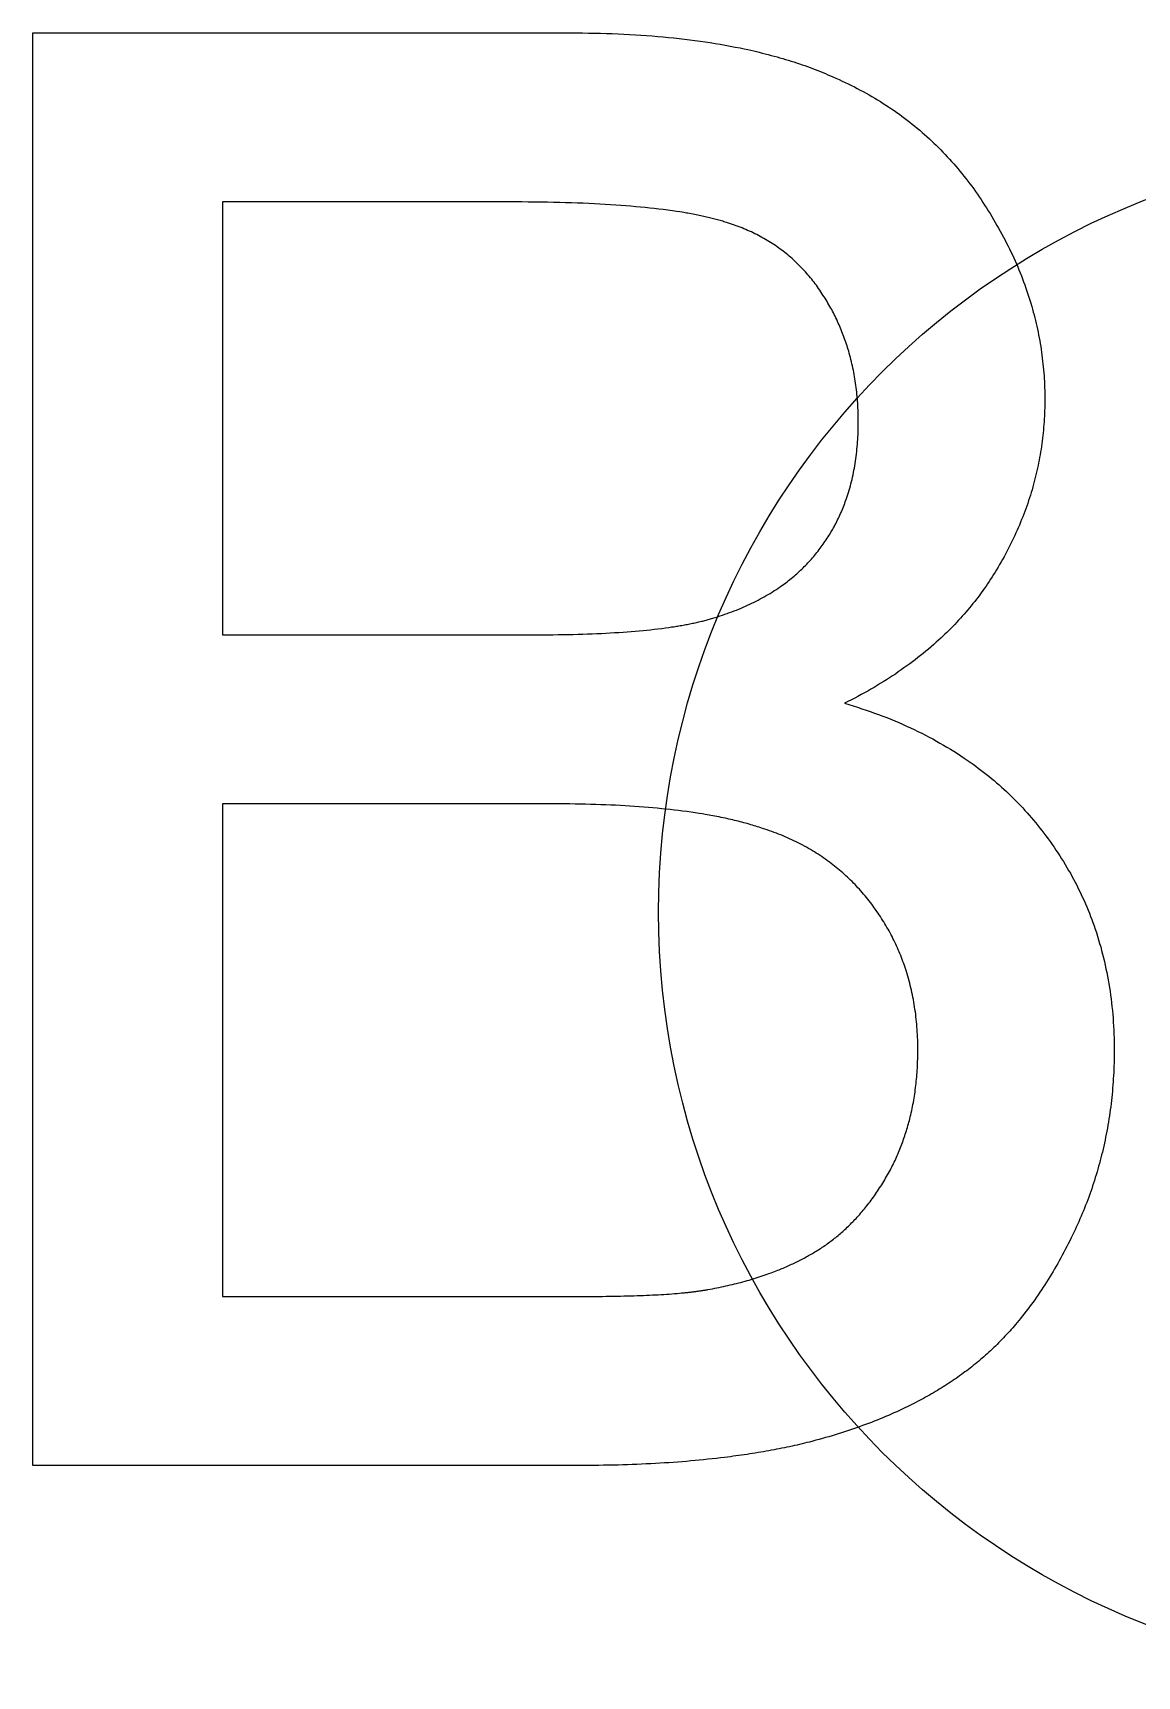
# Model space of a CAD drawing. Extents: x -140 to 139, y -60 to 60.
# Drawn here: x -29.411 to -27.098, y 32.4 to 35.841 of the extents above; entities that cross this region are included whole.
import ezdxf

# ---------------------------------------------------------------- set-up
doc = ezdxf.new("R2010")
doc.units = 0
doc.layers.add('CUT', color=1, linetype='Continuous')
doc.layers.add('ENGRAVE', color=5, linetype='Continuous')

msp = doc.modelspace()

# ---------------------------------------------------------------- linework, layer by layer
at = {"layer": 'CUT', "color": 1}
msp.add_circle((-26.5, 34), 1.6, dxfattribs=at)
at = {"layer": 'ENGRAVE', "color": 5}
for points in [[(-29.411, 32.8411), (-29.411, 35.8411)], [(-29.411, 35.8411), (-28.2855, 35.8411)], [(-28.2855, 35.8411), (-28.2726, 35.841), (-28.2598, 35.8409), (-28.2471, 35.8407), (-28.2344, 35.8405), (-28.2219, 35.8403), (-28.2095, 35.8399), (-28.1971, 35.8395), (-28.1849, 35.839), (-28.1728, 35.8384), (-28.1608, 35.8378), (-28.1488, 35.8371), (-28.137, 35.8364), (-28.1252, 35.8355), (-28.1136, 35.8347), (-28.102, 35.8337), (-28.0906, 35.8327), (-28.0793, 35.8316), (-28.068, 35.8305), (-28.0569, 35.8293), (-28.0458, 35.828), (-28.0348, 35.8266), (-28.0239, 35.8252), (-28.0131, 35.8237), (-28.0025, 35.8222), (-27.9921, 35.8207), (-27.9818, 35.819), (-27.9714, 35.8173), (-27.9608, 35.8154), (-27.9501, 35.8134), (-27.9395, 35.8114), (-27.9295, 35.8094), (-27.9207, 35.8076), (-27.9132, 35.806), (-27.9067, 35.8045), (-27.9008, 35.8032), (-27.8951, 35.8018), (-27.8891, 35.8004), (-27.8829, 35.7989), (-27.8765, 35.7973), (-27.8702, 35.7956), (-27.864, 35.794), (-27.8579, 35.7924), (-27.8519, 35.7907), (-27.846, 35.789), (-27.84, 35.7873), (-27.8341, 35.7855), (-27.8283, 35.7837), (-27.8224, 35.7819), (-27.8166, 35.7801), (-27.8109, 35.7782), (-27.8052, 35.7763), (-27.7996, 35.7744), (-27.7939, 35.7724), (-27.7884, 35.7704), (-27.7829, 35.7684), (-27.7774, 35.7663), (-27.7719, 35.7643), (-27.7665, 35.7622), (-27.7611, 35.7601), (-27.7558, 35.7579), (-27.7506, 35.7557), (-27.7454, 35.7535), (-27.7402, 35.7512), (-27.735, 35.749)], [(-27.735, 35.749), (-27.7285, 35.7461), (-27.722, 35.7432), (-27.7155, 35.7402), (-27.709, 35.7372), (-27.7026, 35.7342), (-27.6963, 35.7311), (-27.69, 35.7279), (-27.6838, 35.7247), (-27.6776, 35.7214), (-27.6715, 35.7181), (-27.6654, 35.7147), (-27.6593, 35.7113), (-27.6533, 35.7079), (-27.6473, 35.7043), (-27.6414, 35.7008), (-27.6355, 35.6972), (-27.6297, 35.6935), (-27.6239, 35.6898), (-27.6182, 35.686), (-27.6125, 35.6822), (-27.6069, 35.6784), (-27.6013, 35.6744), (-27.5957, 35.6705), (-27.5902, 35.6665), (-27.5847, 35.6624), (-27.5793, 35.6583), (-27.574, 35.6541), (-27.5686, 35.6499), (-27.5633, 35.6457), (-27.5581, 35.6413), (-27.5529, 35.637), (-27.5478, 35.6326), (-27.5428, 35.6282), (-27.5378, 35.6238), (-27.5329, 35.6193), (-27.5281, 35.6148), (-27.5232, 35.6102), (-27.5185, 35.6056), (-27.5137, 35.6009), (-27.509, 35.5962), (-27.5044, 35.5914), (-27.4998, 35.5866), (-27.4952, 35.5818), (-27.4907, 35.5769), (-27.4862, 35.5719), (-27.4818, 35.5669), (-27.4774, 35.5619), (-27.4731, 35.5568), (-27.4688, 35.5516), (-27.4645, 35.5464), (-27.4603, 35.5412), (-27.4561, 35.5359), (-27.452, 35.5305), (-27.4479, 35.5251), (-27.4439, 35.5197), (-27.4399, 35.5142), (-27.436, 35.5087), (-27.4321, 35.5031), (-27.4282, 35.4975), (-27.4244, 35.4918), (-27.4207, 35.4861), (-27.417, 35.4803), (-27.4133, 35.4745), (-27.4096, 35.4686)], [(-28.4144, 35.487), (-29.014, 35.487)], [(-29.014, 35.487), (-29.014, 34.5805)], [(-27.958, 35.4441), (-27.9606, 35.4449), (-27.9632, 35.4457), (-27.9657, 35.4465), (-27.9684, 35.4472), (-27.971, 35.448), (-27.9737, 35.4488), (-27.9764, 35.4496), (-27.9792, 35.4503), (-27.982, 35.4511), (-27.9848, 35.4518), (-27.9877, 35.4525), (-27.9906, 35.4532), (-27.9935, 35.454), (-27.9965, 35.4547), (-27.9995, 35.4554), (-28.0025, 35.4561), (-28.0056, 35.4567), (-28.0087, 35.4574), (-28.0119, 35.4581), (-28.015, 35.4587), (-28.0182, 35.4594), (-28.0213, 35.46), (-28.0246, 35.4607), (-28.028, 35.4613), (-28.0316, 35.462), (-28.0352, 35.4626), (-28.0385, 35.4632), (-28.0416, 35.4638), (-28.0442, 35.4642), (-28.047, 35.4647), (-28.0506, 35.4653), (-28.0557, 35.4661), (-28.0627, 35.4671), (-28.0712, 35.4684), (-28.0807, 35.4697), (-28.0904, 35.471), (-28.0999, 35.4722), (-28.1092, 35.4733), (-28.1185, 35.4743), (-28.128, 35.4753), (-28.1377, 35.4762), (-28.1477, 35.4771), (-28.158, 35.478), (-28.1685, 35.4789), (-28.1791, 35.4797), (-28.1898, 35.4804), (-28.2007, 35.4811), (-28.2118, 35.4818), (-28.2231, 35.4824), (-28.2346, 35.483), (-28.2463, 35.4836), (-28.2581, 35.4841), (-28.2702, 35.4846), (-28.2824, 35.485), (-28.2948, 35.4854), (-28.3073, 35.4857), (-28.3201, 35.486), (-28.333, 35.4863), (-28.3461, 35.4865), (-28.3594, 35.4867), (-28.373, 35.4868), (-28.3867, 35.4869), (-28.4005, 35.487), (-28.4144, 35.487)], [(-27.7534, 35.2885), (-27.7557, 35.292), (-27.7579, 35.2955), (-27.7602, 35.299), (-27.7625, 35.3024), (-27.7648, 35.3058), (-27.7672, 35.3091), (-27.7696, 35.3124), (-27.772, 35.3157), (-27.7744, 35.3189), (-27.7769, 35.3221), (-27.7794, 35.3252), (-27.782, 35.3284), (-27.7845, 35.3315), (-27.7871, 35.3345), (-27.7898, 35.3375), (-27.7924, 35.3405), (-27.7951, 35.3435), (-27.7978, 35.3464), (-27.8006, 35.3493), (-27.8033, 35.3521), (-27.8061, 35.3549), (-27.809, 35.3577), (-27.8118, 35.3605), (-27.8147, 35.3632), (-27.8176, 35.3658), (-27.8206, 35.3685), (-27.8236, 35.3711), (-27.8266, 35.3736), (-27.8296, 35.3762), (-27.8326, 35.3787), (-27.8357, 35.3811), (-27.8389, 35.3836), (-27.8421, 35.386), (-27.8454, 35.3884), (-27.8487, 35.3908), (-27.852, 35.3932), (-27.8554, 35.3955), (-27.8588, 35.3978), (-27.8623, 35.4001), (-27.8657, 35.4023), (-27.8692, 35.4044), (-27.8727, 35.4065), (-27.8763, 35.4086), (-27.8799, 35.4107), (-27.8835, 35.4127), (-27.8871, 35.4147), (-27.8908, 35.4167), (-27.8945, 35.4186), (-27.8983, 35.4204), (-27.902, 35.4223), (-27.9058, 35.4241), (-27.9097, 35.4258), (-27.9135, 35.4275), (-27.9174, 35.4292), (-27.9213, 35.4309), (-27.9253, 35.4325), (-27.9293, 35.4341), (-27.9333, 35.4356), (-27.9373, 35.4371), (-27.9414, 35.4386), (-27.9455, 35.44), (-27.9497, 35.4414), (-27.9539, 35.4427), (-27.958, 35.4441)], [(-27.4096, 35.4686), (-27.4058, 35.4625), (-27.4021, 35.4564), (-27.3984, 35.4503), (-27.3947, 35.4441), (-27.3912, 35.438), (-27.3877, 35.4318), (-27.3842, 35.4257), (-27.3808, 35.4195), (-27.3775, 35.4133), (-27.3743, 35.4071), (-27.3711, 35.4009), (-27.368, 35.3947), (-27.3649, 35.3885), (-27.3619, 35.3823), (-27.3589, 35.376), (-27.3561, 35.3698), (-27.3532, 35.3635), (-27.3505, 35.3572), (-27.3478, 35.351), (-27.3452, 35.3447), (-27.3426, 35.3384), (-27.3401, 35.3321), (-27.3376, 35.3257), (-27.3353, 35.3194), (-27.3329, 35.3131), (-27.3307, 35.3068), (-27.3285, 35.3004), (-27.3264, 35.294), (-27.3243, 35.2876), (-27.3222, 35.2811), (-27.3203, 35.2747), (-27.3184, 35.2684), (-27.3167, 35.2623), (-27.3151, 35.2564), (-27.3135, 35.2505), (-27.312, 35.2446), (-27.3105, 35.2386), (-27.3091, 35.2326), (-27.3077, 35.2266), (-27.3064, 35.2205), (-27.3051, 35.2145), (-27.3039, 35.2085), (-27.3028, 35.2024), (-27.3017, 35.1964), (-27.3006, 35.1903), (-27.2996, 35.1843), (-27.2987, 35.1782), (-27.2978, 35.1721), (-27.297, 35.166), (-27.2962, 35.1599), (-27.2955, 35.1538), (-27.2948, 35.1477), (-27.2942, 35.1416), (-27.2936, 35.1355), (-27.2931, 35.1293), (-27.2926, 35.1232), (-27.2922, 35.117), (-27.2919, 35.1108), (-27.2916, 35.1047), (-27.2914, 35.0985), (-27.2912, 35.0923), (-27.2911, 35.0861), (-27.291, 35.0799), (-27.2909, 35.0737)], [(-27.6818, 35.0266), (-27.6818, 35.0315), (-27.6819, 35.0364), (-27.682, 35.0413), (-27.6821, 35.0462), (-27.6823, 35.051), (-27.6825, 35.0558), (-27.6827, 35.0606), (-27.683, 35.0654), (-27.6834, 35.0702), (-27.6837, 35.0749), (-27.6842, 35.0796), (-27.6846, 35.0843), (-27.6851, 35.089), (-27.6856, 35.0937), (-27.6862, 35.0983), (-27.6868, 35.1029), (-27.6874, 35.1075), (-27.6881, 35.1121), (-27.6888, 35.1167), (-27.6896, 35.1212), (-27.6904, 35.1258), (-27.6912, 35.1303), (-27.6921, 35.1347), (-27.693, 35.1392), (-27.694, 35.1436), (-27.695, 35.148), (-27.696, 35.1524), (-27.6971, 35.1568), (-27.6982, 35.1613), (-27.6994, 35.1657), (-27.7006, 35.17), (-27.7018, 35.1742), (-27.7029, 35.1781), (-27.7041, 35.1819), (-27.7053, 35.1856), (-27.7065, 35.1893), (-27.7077, 35.1931), (-27.709, 35.1968), (-27.7103, 35.2006), (-27.7117, 35.2043), (-27.7131, 35.208), (-27.7145, 35.2117), (-27.7159, 35.2153), (-27.7174, 35.219), (-27.7189, 35.2226), (-27.7204, 35.2262), (-27.722, 35.2298), (-27.7236, 35.2334), (-27.7252, 35.237), (-27.7269, 35.2405), (-27.7286, 35.244), (-27.7303, 35.2476), (-27.7321, 35.2511), (-27.7339, 35.2546), (-27.7357, 35.258), (-27.7375, 35.2615), (-27.7394, 35.2649), (-27.7413, 35.2683), (-27.7432, 35.2718), (-27.7452, 35.2751), (-27.7472, 35.2785), (-27.7493, 35.2819), (-27.7513, 35.2852), (-27.7534, 35.2885)], [(-27.2909, 35.0737), (-27.291, 35.0678), (-27.2911, 35.0619), (-27.2912, 35.056), (-27.2913, 35.0501), (-27.2915, 35.0443), (-27.2918, 35.0384), (-27.2921, 35.0326), (-27.2925, 35.0268), (-27.2929, 35.021), (-27.2934, 35.0152), (-27.2939, 35.0094), (-27.2945, 35.0036), (-27.2951, 34.9978), (-27.2957, 34.9921), (-27.2965, 34.9863), (-27.2972, 34.9806), (-27.298, 34.9748), (-27.2989, 34.9691), (-27.2998, 34.9634), (-27.3008, 34.9577), (-27.3018, 34.952), (-27.3028, 34.9464), (-27.3039, 34.9407), (-27.3051, 34.935), (-27.3063, 34.9294), (-27.3075, 34.9237), (-27.3089, 34.9181), (-27.3102, 34.9125), (-27.3116, 34.9069), (-27.313, 34.9014), (-27.3145, 34.8958), (-27.3161, 34.8902), (-27.3177, 34.8845), (-27.3194, 34.8787), (-27.3212, 34.873), (-27.323, 34.8672), (-27.3249, 34.8615), (-27.3268, 34.8558), (-27.3288, 34.8501), (-27.3308, 34.8444), (-27.3329, 34.8387), (-27.335, 34.8331), (-27.3372, 34.8274), (-27.3395, 34.8218), (-27.3418, 34.8162), (-27.3441, 34.8105), (-27.3465, 34.8049), (-27.3489, 34.7994), (-27.3514, 34.7938), (-27.354, 34.7882), (-27.3566, 34.7827), (-27.3593, 34.7771), (-27.362, 34.7716), (-27.3647, 34.7661), (-27.3676, 34.7605), (-27.3704, 34.755), (-27.3733, 34.7496), (-27.3763, 34.7441), (-27.3793, 34.7386), (-27.3824, 34.7332), (-27.3856, 34.7277), (-27.3888, 34.7223), (-27.392, 34.7169), (-27.3953, 34.7115)], [(-27.7596, 34.7647), (-27.7574, 34.7676), (-27.7552, 34.7706), (-27.7531, 34.7736), (-27.751, 34.7766), (-27.7489, 34.7797), (-27.7469, 34.7827), (-27.7449, 34.7858), (-27.743, 34.789), (-27.741, 34.7921), (-27.7391, 34.7952), (-27.7372, 34.7984), (-27.7354, 34.8016), (-27.7336, 34.8048), (-27.7318, 34.8081), (-27.7301, 34.8113), (-27.7284, 34.8146), (-27.7267, 34.8179), (-27.725, 34.8212), (-27.7234, 34.8246), (-27.7218, 34.8279), (-27.7202, 34.8313), (-27.7187, 34.8347), (-27.7172, 34.8381), (-27.7157, 34.8416), (-27.7143, 34.8451), (-27.7129, 34.8486), (-27.7115, 34.8521), (-27.7102, 34.8556), (-27.7089, 34.859), (-27.7077, 34.8625), (-27.7064, 34.8661), (-27.7051, 34.87), (-27.7038, 34.8742), (-27.7024, 34.8786), (-27.701, 34.8832), (-27.6996, 34.8878), (-27.6984, 34.8924), (-27.6972, 34.897), (-27.696, 34.9015), (-27.6949, 34.9061), (-27.6938, 34.9108), (-27.6928, 34.9155), (-27.6918, 34.9202), (-27.6909, 34.925), (-27.69, 34.9298), (-27.6892, 34.9346), (-27.6884, 34.9394), (-27.6876, 34.9443), (-27.6869, 34.9492), (-27.6863, 34.9541), (-27.6856, 34.9591), (-27.6851, 34.9641), (-27.6845, 34.9692), (-27.6841, 34.9742), (-27.6836, 34.9793), (-27.6832, 34.9845), (-27.6829, 34.9896), (-27.6826, 34.9948), (-27.6823, 35), (-27.6822, 35.0053), (-27.682, 35.0106), (-27.6819, 35.0159), (-27.6818, 35.0212), (-27.6818, 35.0266)], [(-27.9867, 34.6153), (-27.9815, 34.6169), (-27.9764, 34.6185), (-27.9713, 34.6201), (-27.9662, 34.6218), (-27.9612, 34.6235), (-27.9562, 34.6252), (-27.9513, 34.627), (-27.9464, 34.6288), (-27.9416, 34.6306), (-27.9368, 34.6325), (-27.9321, 34.6344), (-27.9274, 34.6364), (-27.9227, 34.6384), (-27.9181, 34.6404), (-27.9136, 34.6425), (-27.9091, 34.6446), (-27.9046, 34.6467), (-27.9002, 34.6489), (-27.8958, 34.6511), (-27.8914, 34.6533), (-27.8871, 34.6556), (-27.8829, 34.6579), (-27.8787, 34.6602), (-27.8745, 34.6626), (-27.8705, 34.665), (-27.8664, 34.6674), (-27.8624, 34.6699), (-27.8584, 34.6724), (-27.8543, 34.6751), (-27.8503, 34.6777), (-27.8465, 34.6803), (-27.8429, 34.6828), (-27.8396, 34.6852), (-27.8366, 34.6874), (-27.8337, 34.6896), (-27.8308, 34.6918), (-27.8279, 34.694), (-27.825, 34.6963), (-27.8221, 34.6987), (-27.8192, 34.7011), (-27.8163, 34.7034), (-27.8135, 34.7059), (-27.8108, 34.7083), (-27.8081, 34.7107), (-27.8054, 34.7132), (-27.8027, 34.7157), (-27.8, 34.7182), (-27.7974, 34.7208), (-27.7948, 34.7233), (-27.7922, 34.7259), (-27.7897, 34.7285), (-27.7872, 34.7312), (-27.7848, 34.7338), (-27.7823, 34.7365), (-27.7799, 34.7392), (-27.7775, 34.742), (-27.7752, 34.7447), (-27.7728, 34.7475), (-27.7706, 34.7503), (-27.7683, 34.7531), (-27.7661, 34.756), (-27.7639, 34.7589), (-27.7617, 34.7618), (-27.7596, 34.7647)], [(-27.3953, 34.7115), (-27.3983, 34.7066), (-27.4014, 34.7018), (-27.4045, 34.697), (-27.4076, 34.6922), (-27.4108, 34.6874), (-27.414, 34.6827), (-27.4173, 34.678), (-27.4206, 34.6734), (-27.424, 34.6687), (-27.4274, 34.6641), (-27.4309, 34.6595), (-27.4344, 34.655), (-27.4379, 34.6504), (-27.4415, 34.6459), (-27.4451, 34.6414), (-27.4488, 34.637), (-27.4525, 34.6326), (-27.4562, 34.6282), (-27.46, 34.6238), (-27.4639, 34.6194), (-27.4678, 34.6151), (-27.4717, 34.6109), (-27.4757, 34.6066), (-27.4797, 34.6023), (-27.4838, 34.5981), (-27.4879, 34.5939), (-27.4921, 34.5897), (-27.4962, 34.5857), (-27.5003, 34.5817), (-27.5045, 34.5777), (-27.5088, 34.5736), (-27.5134, 34.5694), (-27.5184, 34.5649), (-27.5237, 34.5603), (-27.5291, 34.5555), (-27.5347, 34.5508), (-27.5402, 34.5462), (-27.5457, 34.5416), (-27.5512, 34.5372), (-27.5568, 34.5328), (-27.5625, 34.5284), (-27.5683, 34.524), (-27.5741, 34.5197), (-27.58, 34.5153), (-27.586, 34.5111), (-27.592, 34.5069), (-27.598, 34.5027), (-27.6041, 34.4985), (-27.6103, 34.4944), (-27.6166, 34.4903), (-27.6229, 34.4863), (-27.6293, 34.4823), (-27.6357, 34.4783), (-27.6422, 34.4744), (-27.6487, 34.4705), (-27.6553, 34.4667), (-27.662, 34.4629), (-27.6687, 34.4591), (-27.6755, 34.4554), (-27.6824, 34.4517), (-27.6893, 34.448), (-27.6963, 34.4444), (-27.7034, 34.4408), (-27.7104, 34.4372)], [(-28.3653, 34.5805), (-28.3541, 34.5805), (-28.343, 34.5806), (-28.3319, 34.5806), (-28.321, 34.5807), (-28.3102, 34.5809), (-28.2996, 34.5811), (-28.2892, 34.5813), (-28.2789, 34.5815), (-28.2687, 34.5818), (-28.2587, 34.5821), (-28.2488, 34.5824), (-28.239, 34.5828), (-28.2294, 34.5832), (-28.2199, 34.5836), (-28.2106, 34.5841), (-28.2014, 34.5846), (-28.1923, 34.5851), (-28.1834, 34.5857), (-28.1746, 34.5863), (-28.1659, 34.5869), (-28.1573, 34.5876), (-28.1489, 34.5883), (-28.1407, 34.589), (-28.1326, 34.5898), (-28.1248, 34.5905), (-28.1172, 34.5913), (-28.1095, 34.5922), (-28.1016, 34.5931), (-28.0936, 34.5941), (-28.0858, 34.5951), (-28.0787, 34.5961), (-28.0728, 34.597), (-28.0684, 34.5976), (-28.0653, 34.5981), (-28.0628, 34.5985), (-28.0604, 34.5989), (-28.0577, 34.5993), (-28.0548, 34.5998), (-28.0516, 34.6004), (-28.0485, 34.6009), (-28.0455, 34.6014), (-28.0427, 34.602), (-28.0399, 34.6025), (-28.0371, 34.603), (-28.0343, 34.6036), (-28.0316, 34.6041), (-28.0288, 34.6047), (-28.0261, 34.6053), (-28.0234, 34.6058), (-28.0208, 34.6064), (-28.0182, 34.607), (-28.0156, 34.6076), (-28.013, 34.6082), (-28.0105, 34.6088), (-28.008, 34.6094), (-28.0055, 34.6101), (-28.003, 34.6107), (-28.0006, 34.6113), (-27.9982, 34.612), (-27.9959, 34.6126), (-27.9935, 34.6133), (-27.9912, 34.6139), (-27.989, 34.6146), (-27.9867, 34.6153)], [(-29.014, 34.5805), (-28.3653, 34.5805)], [(-27.7104, 34.4372), (-27.7013, 34.4345), (-27.6922, 34.4317), (-27.6832, 34.4288), (-27.6742, 34.4259), (-27.6654, 34.423), (-27.6566, 34.4199), (-27.6478, 34.4168), (-27.6392, 34.4136), (-27.6306, 34.4104), (-27.6221, 34.4071), (-27.6137, 34.4037), (-27.6053, 34.4003), (-27.597, 34.3968), (-27.5888, 34.3932), (-27.5807, 34.3896), (-27.5726, 34.3859), (-27.5646, 34.3821), (-27.5567, 34.3783), (-27.5488, 34.3744), (-27.541, 34.3705), (-27.5333, 34.3664), (-27.5256, 34.3624), (-27.5181, 34.3582), (-27.5106, 34.354), (-27.5032, 34.3498), (-27.4959, 34.3455), (-27.4886, 34.3411), (-27.4814, 34.3366), (-27.4741, 34.3319), (-27.4668, 34.3272), (-27.4599, 34.3226), (-27.4533, 34.3181), (-27.4471, 34.3138), (-27.4413, 34.3097), (-27.4358, 34.3056), (-27.4303, 34.3015), (-27.4248, 34.2974), (-27.4192, 34.2931), (-27.4137, 34.2887), (-27.4082, 34.2843), (-27.4027, 34.2798), (-27.3974, 34.2753), (-27.3921, 34.2708), (-27.3869, 34.2663), (-27.3817, 34.2617), (-27.3766, 34.257), (-27.3715, 34.2523), (-27.3664, 34.2475), (-27.3614, 34.2427), (-27.3565, 34.2379), (-27.3516, 34.233), (-27.3468, 34.228), (-27.342, 34.223), (-27.3373, 34.218), (-27.3326, 34.2129), (-27.328, 34.2078), (-27.3235, 34.2026), (-27.3189, 34.1974), (-27.3145, 34.1921), (-27.3101, 34.1868), (-27.3057, 34.1814), (-27.3015, 34.176), (-27.2972, 34.1705), (-27.293, 34.1651)], [(-28.3203, 34.2265), (-29.014, 34.2265)], [(-29.014, 34.2265), (-29.014, 33.1951)], [(-27.8823, 34.1753), (-27.8858, 34.1764), (-27.8892, 34.1776), (-27.8927, 34.1787), (-27.8962, 34.1798), (-27.8997, 34.1809), (-27.9033, 34.1819), (-27.9069, 34.183), (-27.9105, 34.1841), (-27.9142, 34.1851), (-27.9179, 34.1861), (-27.9217, 34.1871), (-27.9254, 34.1881), (-27.9293, 34.1891), (-27.9331, 34.1901), (-27.937, 34.191), (-27.9409, 34.192), (-27.9449, 34.1929), (-27.9488, 34.1938), (-27.9529, 34.1948), (-27.9569, 34.1956), (-27.9609, 34.1965), (-27.965, 34.1974), (-27.9692, 34.1982), (-27.9734, 34.1991), (-27.9778, 34.2), (-27.9822, 34.2008), (-27.9865, 34.2016), (-27.9905, 34.2023), (-27.9942, 34.203), (-27.9981, 34.2037), (-28.0025, 34.2045), (-28.0081, 34.2054), (-28.0151, 34.2065), (-28.0233, 34.2077), (-28.0321, 34.2091), (-28.041, 34.2103), (-28.0498, 34.2115), (-28.0585, 34.2126), (-28.067, 34.2136), (-28.0757, 34.2146), (-28.0846, 34.2156), (-28.0936, 34.2165), (-28.1028, 34.2174), (-28.1121, 34.2182), (-28.1215, 34.219), (-28.131, 34.2198), (-28.1406, 34.2205), (-28.1503, 34.2212), (-28.1601, 34.2218), (-28.17, 34.2224), (-28.18, 34.223), (-28.1902, 34.2235), (-28.2004, 34.224), (-28.2108, 34.2244), (-28.2212, 34.2248), (-28.2318, 34.2251), (-28.2425, 34.2255), (-28.2532, 34.2257), (-28.2641, 34.226), (-28.2752, 34.2261), (-28.2863, 34.2263), (-28.2976, 34.2264), (-28.3089, 34.2264), (-28.3203, 34.2265)], [(-27.6429, 34.0014), (-27.6455, 34.0051), (-27.6482, 34.0088), (-27.6509, 34.0125), (-27.6536, 34.0162), (-27.6563, 34.0198), (-27.6591, 34.0234), (-27.6619, 34.027), (-27.6647, 34.0305), (-27.6676, 34.034), (-27.6705, 34.0374), (-27.6734, 34.0409), (-27.6764, 34.0442), (-27.6794, 34.0476), (-27.6824, 34.0509), (-27.6854, 34.0542), (-27.6885, 34.0574), (-27.6916, 34.0606), (-27.6948, 34.0638), (-27.698, 34.0669), (-27.7012, 34.07), (-27.7044, 34.0731), (-27.7077, 34.0761), (-27.711, 34.0791), (-27.7143, 34.0821), (-27.7177, 34.085), (-27.7211, 34.088), (-27.7245, 34.0908), (-27.7279, 34.0936), (-27.7314, 34.0964), (-27.7349, 34.0991), (-27.7384, 34.1018), (-27.7421, 34.1046), (-27.7459, 34.1073), (-27.7497, 34.1101), (-27.7537, 34.1129), (-27.7577, 34.1156), (-27.7616, 34.1183), (-27.7657, 34.1209), (-27.7697, 34.1235), (-27.7738, 34.126), (-27.7779, 34.1285), (-27.7821, 34.131), (-27.7862, 34.1334), (-27.7905, 34.1358), (-27.7947, 34.1382), (-27.799, 34.1405), (-27.8034, 34.1427), (-27.8077, 34.145), (-27.8121, 34.1472), (-27.8166, 34.1493), (-27.821, 34.1514), (-27.8255, 34.1535), (-27.8301, 34.1555), (-27.8347, 34.1575), (-27.8393, 34.1595), (-27.8439, 34.1614), (-27.8486, 34.1633), (-27.8533, 34.1651), (-27.858, 34.1669), (-27.8628, 34.1687), (-27.8677, 34.1704), (-27.8725, 34.172), (-27.8774, 34.1737), (-27.8823, 34.1753)], [(-27.293, 34.1651), (-27.2886, 34.1593), (-27.2843, 34.1534), (-27.28, 34.1476), (-27.2758, 34.1417), (-27.2717, 34.1358), (-27.2676, 34.1299), (-27.2636, 34.1239), (-27.2597, 34.1179), (-27.2558, 34.1118), (-27.252, 34.1057), (-27.2483, 34.0996), (-27.2447, 34.0935), (-27.2411, 34.0873), (-27.2375, 34.0811), (-27.2341, 34.0749), (-27.2307, 34.0686), (-27.2273, 34.0623), (-27.2241, 34.056), (-27.2209, 34.0496), (-27.2178, 34.0433), (-27.2147, 34.0368), (-27.2117, 34.0304), (-27.2088, 34.0239), (-27.2059, 34.0174), (-27.2031, 34.0108), (-27.2004, 34.0042), (-27.1977, 33.9976), (-27.1951, 33.991), (-27.1926, 33.9844), (-27.1902, 33.9778), (-27.1878, 33.9711), (-27.1854, 33.9641), (-27.183, 33.957), (-27.1806, 33.9496), (-27.1783, 33.9421), (-27.1761, 33.9345), (-27.1739, 33.927), (-27.1719, 33.9194), (-27.1699, 33.9119), (-27.168, 33.9043), (-27.1662, 33.8967), (-27.1644, 33.889), (-27.1628, 33.8813), (-27.1612, 33.8735), (-27.1597, 33.8657), (-27.1582, 33.8579), (-27.1569, 33.85), (-27.1556, 33.8422), (-27.1544, 33.8342), (-27.1532, 33.8262), (-27.1522, 33.8182), (-27.1512, 33.8102), (-27.1503, 33.8021), (-27.1495, 33.794), (-27.1488, 33.7858), (-27.1481, 33.7776), (-27.1475, 33.7694), (-27.147, 33.7612), (-27.1466, 33.7528), (-27.1463, 33.7445), (-27.146, 33.7361), (-27.1458, 33.7277), (-27.1457, 33.7192), (-27.1456, 33.7108)], [(-27.557, 33.7108), (-27.557, 33.7163), (-27.5571, 33.7218), (-27.5572, 33.7273), (-27.5573, 33.7327), (-27.5575, 33.7382), (-27.5578, 33.7436), (-27.5581, 33.749), (-27.5585, 33.7543), (-27.5589, 33.7596), (-27.5593, 33.7649), (-27.5598, 33.7702), (-27.5603, 33.7755), (-27.5609, 33.7807), (-27.5615, 33.7859), (-27.5622, 33.7911), (-27.563, 33.7963), (-27.5637, 33.8014), (-27.5645, 33.8065), (-27.5654, 33.8116), (-27.5663, 33.8167), (-27.5673, 33.8217), (-27.5683, 33.8267), (-27.5694, 33.8317), (-27.5704, 33.8367), (-27.5716, 33.8416), (-27.5728, 33.8465), (-27.574, 33.8514), (-27.5753, 33.8563), (-27.5767, 33.8612), (-27.5781, 33.8661), (-27.5795, 33.8709), (-27.5809, 33.8755), (-27.5823, 33.8799), (-27.5837, 33.8841), (-27.5851, 33.8882), (-27.5866, 33.8923), (-27.5881, 33.8964), (-27.5896, 33.9006), (-27.5912, 33.9047), (-27.5928, 33.9088), (-27.5945, 33.9129), (-27.5962, 33.917), (-27.5979, 33.921), (-27.5997, 33.925), (-27.6015, 33.929), (-27.6033, 33.933), (-27.6052, 33.937), (-27.6071, 33.9409), (-27.6091, 33.9449), (-27.6111, 33.9488), (-27.6131, 33.9526), (-27.6152, 33.9565), (-27.6173, 33.9604), (-27.6194, 33.9642), (-27.6216, 33.968), (-27.6238, 33.9718), (-27.6261, 33.9755), (-27.6284, 33.9793), (-27.6307, 33.983), (-27.6331, 33.9867), (-27.6355, 33.9904), (-27.6379, 33.9941), (-27.6404, 33.9977), (-27.6429, 34.0014)], [(-27.6163, 33.457), (-27.6146, 33.4603), (-27.6129, 33.4635), (-27.6112, 33.4668), (-27.6096, 33.47), (-27.608, 33.4733), (-27.6064, 33.4766), (-27.6048, 33.4799), (-27.6033, 33.4833), (-27.6017, 33.4866), (-27.6003, 33.49), (-27.5988, 33.4933), (-27.5973, 33.4967), (-27.5959, 33.5001), (-27.5945, 33.5035), (-27.5932, 33.507), (-27.5918, 33.5104), (-27.5905, 33.5139), (-27.5892, 33.5173), (-27.588, 33.5208), (-27.5867, 33.5243), (-27.5855, 33.5278), (-27.5843, 33.5313), (-27.5832, 33.5349), (-27.582, 33.5384), (-27.5809, 33.542), (-27.5798, 33.5456), (-27.5787, 33.5492), (-27.5777, 33.5528), (-27.5767, 33.5563), (-27.5758, 33.5599), (-27.5748, 33.5635), (-27.5738, 33.5673), (-27.5728, 33.5714), (-27.5718, 33.5756), (-27.5708, 33.5799), (-27.5699, 33.5843), (-27.569, 33.5886), (-27.5681, 33.5929), (-27.5672, 33.5971), (-27.5664, 33.6015), (-27.5657, 33.6058), (-27.5649, 33.6102), (-27.5642, 33.6145), (-27.5635, 33.6189), (-27.5629, 33.6234), (-27.5623, 33.6278), (-27.5617, 33.6323), (-27.5612, 33.6367), (-27.5607, 33.6412), (-27.5602, 33.6457), (-27.5597, 33.6503), (-27.5593, 33.6548), (-27.559, 33.6594), (-27.5586, 33.664), (-27.5583, 33.6686), (-27.558, 33.6732), (-27.5578, 33.6778), (-27.5575, 33.6825), (-27.5574, 33.6871), (-27.5572, 33.6918), (-27.5571, 33.6965), (-27.557, 33.7013), (-27.557, 33.706), (-27.557, 33.7108)], [(-27.1456, 33.7108), (-27.1457, 33.7041), (-27.1458, 33.6974), (-27.1459, 33.6907), (-27.146, 33.6841), (-27.1462, 33.6774), (-27.1464, 33.6708), (-27.1467, 33.6642), (-27.1471, 33.6576), (-27.1475, 33.651), (-27.1479, 33.6444), (-27.1484, 33.6379), (-27.1489, 33.6313), (-27.1495, 33.6248), (-27.1501, 33.6183), (-27.1508, 33.6118), (-27.1515, 33.6053), (-27.1522, 33.5988), (-27.153, 33.5924), (-27.1539, 33.5859), (-27.1548, 33.5795), (-27.1557, 33.5731), (-27.1567, 33.5667), (-27.1577, 33.5603), (-27.1588, 33.554), (-27.1599, 33.5476), (-27.161, 33.5413), (-27.1622, 33.535), (-27.1635, 33.5286), (-27.1648, 33.5223), (-27.1662, 33.516), (-27.1676, 33.5097), (-27.169, 33.5036), (-27.1704, 33.4975), (-27.1719, 33.4915), (-27.1734, 33.4855), (-27.1749, 33.4796), (-27.1765, 33.4737), (-27.1782, 33.4677), (-27.1799, 33.4618), (-27.1816, 33.4558), (-27.1834, 33.4499), (-27.1852, 33.444), (-27.187, 33.4382), (-27.1889, 33.4323), (-27.1908, 33.4265), (-27.1928, 33.4206), (-27.1948, 33.4148), (-27.1969, 33.409), (-27.199, 33.4032), (-27.2012, 33.3974), (-27.2033, 33.3916), (-27.2056, 33.3859), (-27.2079, 33.3801), (-27.2102, 33.3744), (-27.2125, 33.3687), (-27.2149, 33.363), (-27.2174, 33.3573), (-27.2199, 33.3516), (-27.2224, 33.346), (-27.225, 33.3403), (-27.2276, 33.3347), (-27.2303, 33.3291), (-27.233, 33.3235), (-27.2357, 33.3179)], [(-27.7677, 33.2913), (-27.7651, 33.293), (-27.7624, 33.2947), (-27.7597, 33.2964), (-27.7571, 33.2981), (-27.7545, 33.2999), (-27.7518, 33.3017), (-27.7492, 33.3035), (-27.7467, 33.3054), (-27.7441, 33.3072), (-27.7415, 33.3091), (-27.739, 33.311), (-27.7365, 33.3129), (-27.734, 33.3149), (-27.7315, 33.3168), (-27.729, 33.3188), (-27.7265, 33.3208), (-27.724, 33.3229), (-27.7216, 33.3249), (-27.7192, 33.327), (-27.7167, 33.3291), (-27.7143, 33.3312), (-27.712, 33.3334), (-27.7096, 33.3355), (-27.7072, 33.3377), (-27.7048, 33.3399), (-27.7025, 33.3422), (-27.7002, 33.3444), (-27.6979, 33.3467), (-27.6957, 33.3489), (-27.6934, 33.3512), (-27.6912, 33.3535), (-27.6888, 33.356), (-27.6864, 33.3586), (-27.6838, 33.3614), (-27.6813, 33.3642), (-27.6787, 33.367), (-27.6762, 33.3699), (-27.6738, 33.3728), (-27.6714, 33.3756), (-27.6689, 33.3785), (-27.6666, 33.3815), (-27.6642, 33.3844), (-27.6618, 33.3874), (-27.6594, 33.3905), (-27.6571, 33.3935), (-27.6548, 33.3966), (-27.6525, 33.3997), (-27.6502, 33.4029), (-27.648, 33.4061), (-27.6457, 33.4093), (-27.6435, 33.4125), (-27.6413, 33.4157), (-27.6391, 33.419), (-27.637, 33.4223), (-27.6348, 33.4257), (-27.6327, 33.429), (-27.6306, 33.4324), (-27.6285, 33.4359), (-27.6264, 33.4393), (-27.6244, 33.4428), (-27.6223, 33.4463), (-27.6203, 33.4499), (-27.6183, 33.4534), (-27.6163, 33.457)], [(-27.2357, 33.3179), (-27.2387, 33.3117), (-27.2418, 33.3056), (-27.2449, 33.2995), (-27.248, 33.2935), (-27.2511, 33.2875), (-27.2543, 33.2816), (-27.2575, 33.2757), (-27.2607, 33.2699), (-27.264, 33.2641), (-27.2672, 33.2583), (-27.2705, 33.2527), (-27.2738, 33.247), (-27.2772, 33.2414), (-27.2805, 33.2359), (-27.2839, 33.2304), (-27.2874, 33.225), (-27.2908, 33.2196), (-27.2943, 33.2142), (-27.2978, 33.2089), (-27.3013, 33.2037), (-27.3049, 33.1984), (-27.3084, 33.1933), (-27.312, 33.1882), (-27.3156, 33.1831), (-27.3193, 33.1782), (-27.3229, 33.1732), (-27.3266, 33.1683), (-27.3304, 33.1634), (-27.3343, 33.1584), (-27.3382, 33.1536), (-27.342, 33.1488), (-27.3456, 33.1444), (-27.3489, 33.1404), (-27.3521, 33.1366), (-27.3552, 33.133), (-27.3582, 33.1295), (-27.3614, 33.1259), (-27.3646, 33.1223), (-27.3679, 33.1187), (-27.3712, 33.1151), (-27.3745, 33.1116), (-27.3778, 33.1081), (-27.3811, 33.1046), (-27.3844, 33.1012), (-27.3878, 33.0978), (-27.3911, 33.0945), (-27.3945, 33.0912), (-27.3979, 33.0879), (-27.4013, 33.0846), (-27.4048, 33.0814), (-27.4082, 33.0782), (-27.4117, 33.075), (-27.4152, 33.0719), (-27.4187, 33.0688), (-27.4222, 33.0657), (-27.4257, 33.0627), (-27.4293, 33.0597), (-27.4329, 33.0567), (-27.4364, 33.0538), (-27.4401, 33.0509), (-27.4437, 33.048), (-27.4473, 33.0452), (-27.451, 33.0424), (-27.4546, 33.0396)], [(-27.9969, 33.2094), (-27.9921, 33.2103), (-27.9874, 33.2112), (-27.9826, 33.2121), (-27.9779, 33.213), (-27.9732, 33.214), (-27.9685, 33.215), (-27.9639, 33.2159), (-27.9593, 33.217), (-27.9547, 33.218), (-27.9501, 33.2191), (-27.9456, 33.2201), (-27.9411, 33.2212), (-27.9366, 33.2223), (-27.9322, 33.2235), (-27.9278, 33.2246), (-27.9234, 33.2258), (-27.919, 33.227), (-27.9147, 33.2282), (-27.9104, 33.2295), (-27.9061, 33.2307), (-27.9019, 33.232), (-27.8976, 33.2333), (-27.8935, 33.2346), (-27.8893, 33.2359), (-27.8852, 33.2373), (-27.8811, 33.2387), (-27.8771, 33.2401), (-27.8729, 33.2415), (-27.8688, 33.243), (-27.8646, 33.2445), (-27.8607, 33.246), (-27.857, 33.2474), (-27.8537, 33.2487), (-27.8506, 33.2499), (-27.8477, 33.251), (-27.8449, 33.2522), (-27.842, 33.2534), (-27.839, 33.2546), (-27.836, 33.2559), (-27.8331, 33.2572), (-27.8301, 33.2585), (-27.8272, 33.2598), (-27.8244, 33.2611), (-27.8215, 33.2624), (-27.8187, 33.2637), (-27.8158, 33.265), (-27.813, 33.2664), (-27.8102, 33.2678), (-27.8074, 33.2691), (-27.8047, 33.2705), (-27.8019, 33.2719), (-27.7992, 33.2733), (-27.7965, 33.2748), (-27.7938, 33.2762), (-27.7911, 33.2777), (-27.7884, 33.2791), (-27.7858, 33.2806), (-27.7832, 33.2821), (-27.7805, 33.2836), (-27.7779, 33.2851), (-27.7754, 33.2866), (-27.7728, 33.2882), (-27.7703, 33.2897), (-27.7677, 33.2913)], [(-28.2671, 33.1951), (-28.2587, 33.1951), (-28.2503, 33.1951), (-28.242, 33.1952), (-28.2339, 33.1952), (-28.2258, 33.1953), (-28.2179, 33.1953), (-28.2102, 33.1954), (-28.2025, 33.1955), (-28.1949, 33.1957), (-28.1875, 33.1958), (-28.1801, 33.1959), (-28.1729, 33.1961), (-28.1658, 33.1963), (-28.1588, 33.1965), (-28.1519, 33.1967), (-28.1451, 33.1969), (-28.1385, 33.1971), (-28.1319, 33.1974), (-28.1255, 33.1976), (-28.1191, 33.1979), (-28.1129, 33.1982), (-28.1067, 33.1985), (-28.1008, 33.1988), (-28.0949, 33.1991), (-28.0893, 33.1995), (-28.0838, 33.1998), (-28.0782, 33.2002), (-28.0726, 33.2006), (-28.0668, 33.201), (-28.0611, 33.2015), (-28.0561, 33.2019), (-28.052, 33.2023), (-28.049, 33.2025), (-28.047, 33.2027), (-28.0455, 33.2029), (-28.044, 33.203), (-28.0423, 33.2032), (-28.0404, 33.2034), (-28.0384, 33.2036), (-28.0364, 33.2038), (-28.0345, 33.204), (-28.0326, 33.2043), (-28.0308, 33.2045), (-28.029, 33.2047), (-28.0273, 33.2049), (-28.0255, 33.2051), (-28.0238, 33.2053), (-28.022, 33.2055), (-28.0203, 33.2058), (-28.0186, 33.206), (-28.0169, 33.2062), (-28.0153, 33.2065), (-28.0137, 33.2067), (-28.012, 33.2069), (-28.0104, 33.2072), (-28.0089, 33.2074), (-28.0073, 33.2076), (-28.0058, 33.2079), (-28.0042, 33.2081), (-28.0027, 33.2084), (-28.0013, 33.2086), (-27.9998, 33.2089), (-27.9984, 33.2092), (-27.9969, 33.2094)], [(-29.014, 33.1951), (-28.2671, 33.1951)], [(-27.4546, 33.0396), (-27.4583, 33.0369), (-27.462, 33.0342), (-27.4657, 33.0315), (-27.4694, 33.0288), (-27.4731, 33.0262), (-27.4769, 33.0235), (-27.4807, 33.0209), (-27.4845, 33.0183), (-27.4884, 33.0158), (-27.4923, 33.0132), (-27.4962, 33.0107), (-27.5001, 33.0082), (-27.5041, 33.0057), (-27.5081, 33.0032), (-27.5121, 33.0007), (-27.5161, 32.9983), (-27.5202, 32.9958), (-27.5243, 32.9934), (-27.5284, 32.991), (-27.5325, 32.9887), (-27.5367, 32.9863), (-27.5409, 32.984), (-27.5451, 32.9817), (-27.5494, 32.9794), (-27.5537, 32.9771), (-27.558, 32.9748), (-27.5623, 32.9725), (-27.5666, 32.9703), (-27.5708, 32.9682), (-27.575, 32.9661), (-27.5795, 32.9639), (-27.5843, 32.9616), (-27.5895, 32.9591), (-27.5952, 32.9565), (-27.601, 32.9538), (-27.607, 32.9511), (-27.6128, 32.9485), (-27.6186, 32.946), (-27.6245, 32.9435), (-27.6303, 32.941), (-27.6362, 32.9386), (-27.6422, 32.9362), (-27.6482, 32.9338), (-27.6543, 32.9314), (-27.6604, 32.9291), (-27.6666, 32.9268), (-27.6727, 32.9245), (-27.679, 32.9223), (-27.6852, 32.92), (-27.6915, 32.9179), (-27.6979, 32.9157), (-27.7043, 32.9136), (-27.7107, 32.9115), (-27.7172, 32.9094), (-27.7237, 32.9073), (-27.7302, 32.9053), (-27.7368, 32.9033), (-27.7434, 32.9013), (-27.7501, 32.8994), (-27.7568, 32.8975), (-27.7636, 32.8956), (-27.7704, 32.8938), (-27.7773, 32.892), (-27.7841, 32.8902)], [(-27.7841, 32.8902), (-27.7892, 32.8889), (-27.7944, 32.8877), (-27.7995, 32.8864), (-27.8047, 32.8852), (-27.8099, 32.884), (-27.8152, 32.8828), (-27.8204, 32.8817), (-27.8257, 32.8805), (-27.8311, 32.8794), (-27.8365, 32.8783), (-27.8419, 32.8772), (-27.8473, 32.8761), (-27.8528, 32.875), (-27.8582, 32.874), (-27.8638, 32.873), (-27.8693, 32.8719), (-27.8749, 32.8709), (-27.8805, 32.87), (-27.8862, 32.869), (-27.8918, 32.868), (-27.8975, 32.8671), (-27.9032, 32.8662), (-27.909, 32.8653), (-27.9148, 32.8644), (-27.9208, 32.8635), (-27.9267, 32.8627), (-27.9326, 32.8618), (-27.9383, 32.861), (-27.9438, 32.8603), (-27.9494, 32.8595), (-27.9554, 32.8588), (-27.9623, 32.8579), (-27.9701, 32.857), (-27.9787, 32.856), (-27.9878, 32.855), (-27.997, 32.854), (-28.006, 32.853), (-28.0149, 32.8522), (-28.0238, 32.8513), (-28.0327, 32.8505), (-28.0417, 32.8498), (-28.0508, 32.849), (-28.06, 32.8483), (-28.0693, 32.8476), (-28.0786, 32.847), (-28.088, 32.8464), (-28.0974, 32.8458), (-28.1069, 32.8453), (-28.1165, 32.8448), (-28.1261, 32.8443), (-28.1358, 32.8438), (-28.1455, 32.8434), (-28.1553, 32.8431), (-28.1652, 32.8427), (-28.1751, 32.8424), (-28.1851, 32.8421), (-28.1951, 32.8419), (-28.2052, 32.8417), (-28.2153, 32.8415), (-28.2256, 32.8413), (-28.2359, 32.8412), (-28.2462, 32.8412), (-28.2566, 32.8411), (-28.2671, 32.8411)], [(-28.2671, 32.8411), (-29.411, 32.8411)]]:
    msp.add_lwpolyline(points, dxfattribs=at)

doc.saveas('drawing.dxf')
